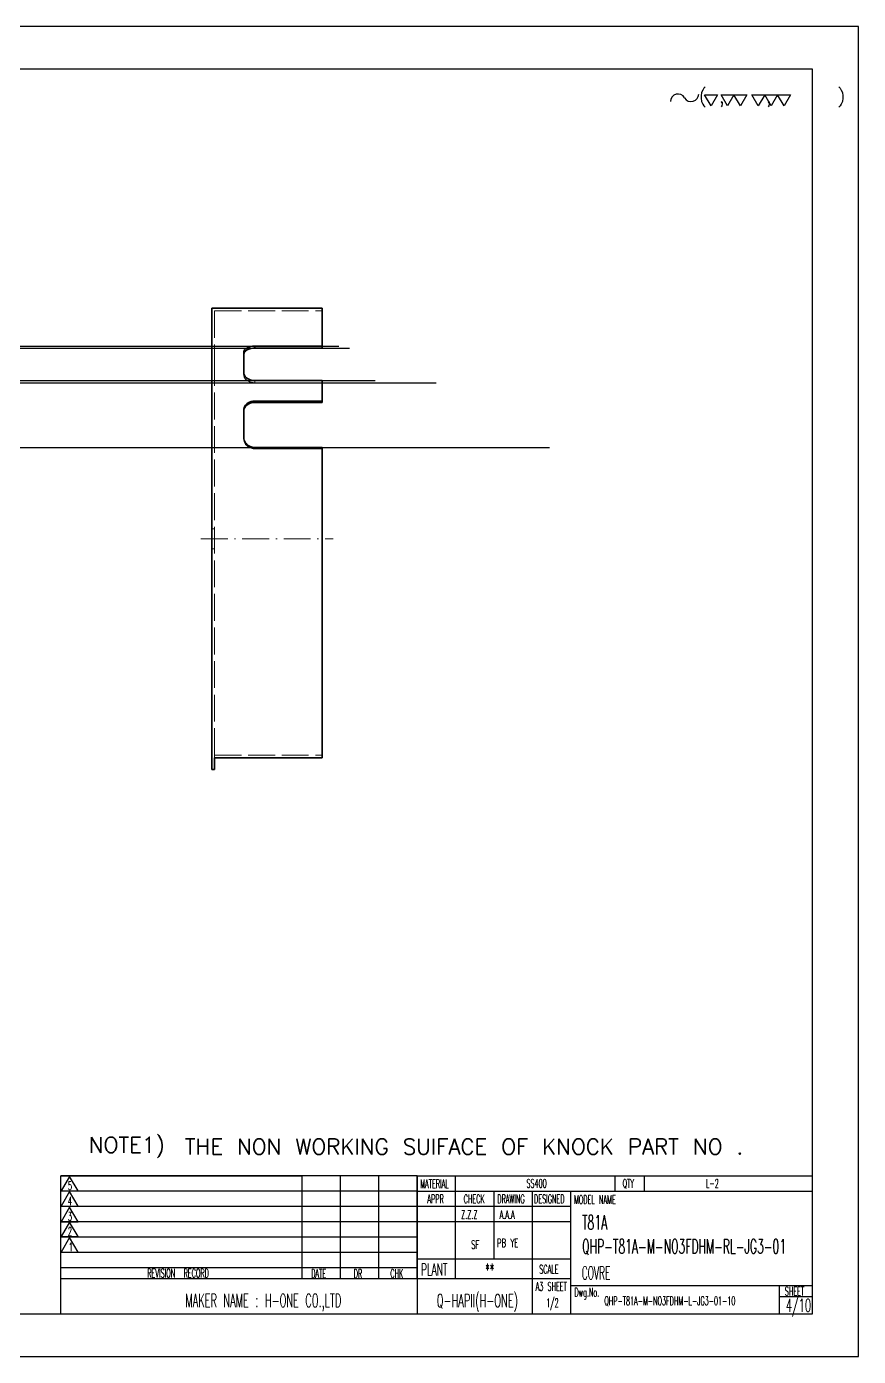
# Model space of a CAD drawing. Header units: inches. Extents: x -47 to 3258, y 12 to 1627.
# Drawn here: x 1718 to 2090, y 25 to 619 of the extents above; entities that cross this region are included whole.
import ezdxf

# ---------------------------------------------------------------- set-up
doc = ezdxf.new("R2010")
doc.units = ezdxf.units.IN
doc.header["$MEASUREMENT"] = 0
for name, pattern in [('AM_ISO02W050', [7.5, 6, -1.5]), ('AM_ISO08W050', [18, 12, -1.5, 3, -1.5]), ('DASHDOT', [18.5, 12, -3, 0.5, -3]), ('DASHED', [15, 12, -3])]:
    doc.linetypes.add(name, pattern=pattern)
doc.layers.add('AM_7', color=2, linetype='AM_ISO08W050', lineweight=25)
doc.layers.add('AM_HID', color=1, linetype='AM_ISO02W050', lineweight=25)
doc.layers.add('title_frame', color=7, linetype='Continuous')
doc.layers.add('word_dim', color=253, linetype='Continuous')
doc.styles.add('MX_NOTE_STANDARD', font='txt.shx', dxfattribs={"bigfont": 'bigfont.shx'})
doc.styles.get("Standard").update_dxf_attribs({"font": 'txt', "bigfont": 'gbcbig.shx'})

# ---------------------------------------------------------------- blocks, each defined once
blk = doc.blocks.new('shiage0')
at = {"layer": 'word_dim', "color": 3, "linetype": 'Continuous'}
for centre, start, end in [((1.69, 0), 30, 180), ((4.61, 1.69), 210, 0)]:
    blk.add_arc(centre, 1.69, start, end, dxfattribs=at)

msp = doc.modelspace()

# ---------------------------------------------------------------- linework, layer by layer
at = {"lineweight": 35}
for p, q in [((1801.1885, 468.62322), (1801.1885, 492.72073)), ((1801.1885, 492.72073), (1850.38845, 492.72073)), ((1820.38845, 475.79943), (1850.38845, 475.79943)), ((1820.38845, 474.8738), (1850.38845, 474.8738)), ((1801.1885, 468.62322), (1801.1885, 286.72073)), ((1820.38845, 460.37252), (1850.38845, 460.37252)), ((1820.38845, 460.37252), (1850.38845, 460.37252)), ((1820.38845, 451.26232), (1850.38845, 451.26232)), ((1820.38845, 450.65817), (1850.38845, 450.65817)), ((1850.38845, 430.47772), (1820.38845, 430.47772)), ((1820.38845, 430.47772), (1850.38845, 430.47772)), ((1850.38845, 430.47772), (1850.38845, 291.81771)), ((1850.38845, 291.81771), (1802.38845, 291.81771))]:
    msp.add_line(p, q, dxfattribs=at)
at = {"lineweight": 35, "ltscale": 0.423032}
msp.add_line((1850.38845, 475.79943), (1850.38845, 492.72073), dxfattribs=at)
at = {"lineweight": 35, "ltscale": 0.393021}
msp.add_line((1850.38845, 475.79986), (1850.38845, 491.52072), dxfattribs=at)
for p, q in [((1591.90157, 475.79943), (1857.90824, 475.79943)), ((1591.1249, 474.8738), (1862.57754, 474.8738)), ((1609.50997, 459.44689), (1901.34059, 459.44689)), ((1610.2867, 460.37252), (1874.15676, 460.37252)), ((1440.74469, 430.47773), (1952.03058, 430.47773))]:
    msp.add_line(p, q)
at = {"lineweight": 35, "ltscale": 0.023141}
for p, q in [((1820.38845, 474.8738), (1820.38845, 475.79943)), ((1850.38845, 474.8738), (1850.38845, 475.79943))]:
    msp.add_line(p, q, dxfattribs=at)
at = {"lineweight": 35, "ltscale": 0.107929}
msp.add_line((1815.38845, 468.62322), (1815.38845, 472.94039), dxfattribs=at)
at = {"lineweight": 35, "ltscale": 0.117046}
msp.add_line((1815.38845, 463.94137), (1815.38845, 468.62322), dxfattribs=at)
at = {"lineweight": 35, "ltscale": 0.227755}
msp.add_line((1850.38845, 460.37252), (1850.38845, 451.26232), dxfattribs=at)
at = {"lineweight": 35, "ltscale": 0.30311}
msp.add_line((1815.38845, 435.03945), (1815.38845, 447.16384), dxfattribs=at)
at = {"lineweight": 35, "ltscale": 0.015104}
for p, q in [((1820.38845, 450.65817), (1820.38845, 451.26232)), ((1850.38845, 450.65817), (1850.38845, 451.26232))]:
    msp.add_line(p, q, dxfattribs=at)
at = {"lineweight": 35, "ltscale": 0.127425}
msp.add_line((1802.38845, 286.72073), (1802.38845, 291.81771), dxfattribs=at)
at = {"lineweight": 35, "ltscale": 0.029999}
msp.add_line((1801.1885, 286.72073), (1802.38845, 286.72073), dxfattribs=at)
at = {"lineweight": 35}
for points in [[(1820.38845, 475.79943), (1819.36563, 475.74093), (1818.38528, 475.56722), (1817.48855, 475.28372), (1816.71353, 474.89959), (1816.38857, 474.67849), (1816.10476, 474.43838), (1815.79531, 474.09249), (1815.57022, 473.72262), (1815.43374, 473.33523), (1815.38845, 472.94039)], [(1815.38845, 472.01898), (1815.4324, 472.40719), (1815.56326, 472.78549), (1815.77871, 473.1473), (1815.99368, 473.40423), (1816.25198, 473.64614), (1816.89273, 474.07955), (1817.67129, 474.42837), (1818.55642, 474.68145), (1819.51309, 474.83114), (1820.38845, 474.8738)], [(1820.38845, 460.37252), (1819.55801, 460.42339), (1818.75198, 460.57403), (1817.99307, 460.81887), (1817.30215, 461.14938), (1816.73013, 461.52908), (1816.24758, 461.96435), (1815.86502, 462.44378), (1815.59085, 462.95538), (1815.43936, 463.44494), (1815.38845, 463.94137)], [(1820.38845, 460.37252), (1819.55801, 460.42339), (1818.75198, 460.57403), (1817.99307, 460.81887), (1817.30215, 461.14938), (1816.73013, 461.52908), (1816.24758, 461.96435), (1815.86502, 462.44378), (1815.59085, 462.95538), (1815.43936, 463.44494), (1815.38845, 463.94137)], [(1820.38845, 451.26232), (1819.5563, 451.20602), (1818.74954, 451.03909), (1817.99172, 450.76736), (1817.30374, 450.39965), (1816.72891, 449.96987), (1816.24636, 449.47457), (1815.8655, 448.92596), (1815.59304, 448.33676), (1815.43972, 447.75692), (1815.38845, 447.16384)], [(1815.38845, 446.5624), (1815.44363, 447.17657), (1815.60818, 447.77606), (1815.88003, 448.3486), (1816.25491, 448.88204), (1816.74612, 449.3818), (1817.33181, 449.81396), (1817.9988, 450.16677), (1818.73123, 450.42996), (1819.54678, 450.60058), (1820.38845, 450.65817)], [(1820.38845, 430.47772), (1819.55374, 430.54257), (1818.74612, 430.73406), (1817.98989, 431.04351), (1817.30569, 431.45822), (1816.72683, 431.94656), (1816.24282, 432.50433), (1815.86221, 433.11624), (1815.60024, 433.73837), (1815.44168, 434.38363), (1815.38845, 435.03945)], [(1820.38845, 430.47772), (1819.55374, 430.54257), (1818.74612, 430.73406), (1817.98989, 431.04351), (1817.30569, 431.45822), (1816.72683, 431.94656), (1816.24282, 432.50433), (1815.86221, 433.11624), (1815.60024, 433.73837), (1815.44168, 434.38363), (1815.38845, 435.03945)]]:
    msp.add_lwpolyline(points, dxfattribs=at)
at = {"layer": 'AM_7', "linetype": 'DASHDOT', "lineweight": 13}
msp.add_line((1796.26846, 389.72073), (1855.3085, 389.72073), dxfattribs=at)
at = {"layer": 'AM_HID', "linetype": 'DASHED', "lineweight": 13}
for p, q in [((1802.38845, 491.52072), (1802.38845, 467.70397)), ((1802.38845, 491.52072), (1850.38845, 491.52072)), ((1820.38845, 475.79943), (1850.38845, 475.79943)), ((1820.38845, 474.8738), (1850.38845, 474.8738)), ((1802.38845, 293.08096), (1802.38845, 467.70397)), ((1820.38845, 459.44689), (1850.38845, 459.44689)), ((1820.38845, 459.44689), (1850.38845, 459.44689)), ((1850.38845, 451.26232), (1820.38845, 451.26232)), ((1850.38845, 450.65817), (1820.38845, 450.65817)), ((1850.38845, 429.87356), (1820.38845, 429.87356)), ((1820.38845, 429.87356), (1850.38845, 429.87356)), ((1802.38845, 293.08096), (1850.38845, 293.08096)), ((1802.38845, 293.08096), (1850.38845, 293.08096)), ((1850.38845, 291.81771), (1802.38845, 291.81771))]:
    msp.add_line(p, q, dxfattribs=at)
at = {"layer": 'AM_HID', "linetype": 'DASHED', "lineweight": 13, "ltscale": 0.023141}
for p, q in [((1820.38845, 475.79943), (1820.38845, 474.8738)), ((1820.38845, 459.44689), (1820.38845, 460.37252)), ((1820.38845, 460.37252), (1820.38845, 459.44689))]:
    msp.add_line(p, q, dxfattribs=at)
at = {"layer": 'AM_HID', "linetype": 'DASHED', "lineweight": 13, "ltscale": 0.023035}
msp.add_line((1815.38845, 463.94137), (1815.38845, 463.01995), dxfattribs=at)
at = {"layer": 'AM_HID', "linetype": 'DASHED', "lineweight": 13, "ltscale": 0.015104}
for p, q in [((1820.38845, 451.26232), (1820.38845, 450.65817)), ((1820.38845, 429.87356), (1820.38845, 430.47772)), ((1820.38845, 430.47772), (1820.38845, 429.87356))]:
    msp.add_line(p, q, dxfattribs=at)
at = {"layer": 'AM_HID', "linetype": 'DASHED', "lineweight": 13, "ltscale": 0.015034}
msp.add_line((1815.38845, 435.03945), (1815.38845, 434.43807), dxfattribs=at)
at = {"layer": 'AM_HID', "linetype": 'DASHED', "lineweight": 13, "ltscale": 0.029999}
for p, q in [((1801.1885, 394.22073), (1802.38845, 394.22073)), ((1801.1885, 385.22073), (1802.38845, 385.22073))]:
    msp.add_line(p, q, dxfattribs=at)
at = {"layer": 'AM_HID', "linetype": 'DASHED', "lineweight": 13, "ltscale": 0.031581}
msp.add_line((1802.38845, 291.81771), (1802.38845, 293.08096), dxfattribs=at)
at = {"layer": 'AM_HID', "linetype": 'DASHED', "lineweight": 13}
for points in [[(1820.38845, 475.79943), (1819.36563, 475.74093), (1818.38528, 475.56722), (1817.48855, 475.28372), (1816.71353, 474.89959), (1816.38857, 474.67849), (1816.10476, 474.43838), (1815.79531, 474.09249), (1815.57022, 473.72262), (1815.43374, 473.33523), (1815.38845, 472.94039)], [(1815.38845, 472.01898), (1815.4324, 472.40719), (1815.56326, 472.78549), (1815.77871, 473.1473), (1815.99368, 473.40423), (1816.25198, 473.64614), (1816.89273, 474.07955), (1817.67129, 474.42837), (1818.55642, 474.68145), (1819.51309, 474.83114), (1820.38845, 474.8738)], [(1815.38845, 463.01995), (1815.44399, 462.50103), (1815.60916, 461.98998), (1815.88027, 461.4981), (1816.25173, 461.03652), (1816.74417, 460.5942), (1817.329, 460.20965), (1817.99258, 459.89407), (1818.71878, 459.65716), (1819.54067, 459.49999), (1820.38845, 459.44689)], [(1815.38845, 463.01995), (1815.44399, 462.50103), (1815.60916, 461.98998), (1815.88027, 461.4981), (1816.25173, 461.03652), (1816.74417, 460.5942), (1817.329, 460.20965), (1817.99258, 459.89407), (1818.71878, 459.65716), (1819.54067, 459.49999), (1820.38845, 459.44689)], [(1820.38845, 451.26232), (1819.5563, 451.20602), (1818.74954, 451.03909), (1817.99172, 450.76736), (1817.30374, 450.39965), (1816.72891, 449.96987), (1816.24636, 449.47457), (1815.8655, 448.92596), (1815.59304, 448.33676), (1815.43972, 447.75692), (1815.38845, 447.16384)], [(1815.38845, 446.5624), (1815.44363, 447.17657), (1815.60818, 447.77606), (1815.88003, 448.3486), (1816.25491, 448.88204), (1816.74612, 449.3818), (1817.33181, 449.81396), (1817.9988, 450.16677), (1818.73123, 450.42996), (1819.54678, 450.60058), (1820.38845, 450.65817)], [(1815.38845, 434.43807), (1815.44363, 433.76998), (1815.60806, 433.113), (1815.87966, 432.48037), (1816.25454, 431.88571), (1816.74392, 431.32656), (1817.32913, 430.83801), (1817.99844, 430.43542), (1818.7366, 430.13317), (1819.54885, 429.93923), (1820.38845, 429.87356)], [(1815.38845, 434.43807), (1815.44363, 433.76998), (1815.60806, 433.113), (1815.87966, 432.48037), (1816.25454, 431.88571), (1816.74392, 431.32656), (1817.32913, 430.83801), (1817.99844, 430.43542), (1818.7366, 430.13317), (1819.54885, 429.93923), (1820.38845, 429.87356)]]:
    msp.add_lwpolyline(points, dxfattribs=at)
at = {"layer": 'title_frame'}
for p, q in [((1733.66049, 43.43593), (1733.66049, 105.17593)), ((1733.66049, 105.17593), (1841.46049, 105.17593)), ((1892.91049, 105.17593), (1733.66049, 105.17593)), ((1737.6206, 104.93396), (1733.86132, 98.4227)), ((1741.37988, 98.4227), (1737.6206, 104.93396)), ((1841.46049, 59.11593), (1841.46049, 105.17593)), ((1858.61049, 59.11593), (1858.61049, 105.17593)), ((1858.61049, 59.11593), (1858.61049, 105.17593)), ((1875.76049, 59.11593), (1875.76049, 105.17593)), ((1875.76049, 59.11593), (1875.76049, 105.17593)), ((1892.91049, 105.17593), (1892.91049, 98.31593)), ((1892.91049, 105.17593), (1892.91049, 43.43593)), ((1892.91049, 105.17593), (1892.91049, 43.43593)), ((1892.91049, 59.11593), (1892.91049, 105.17593)), ((1892.91049, 105.17593), (2069.31049, 105.17593)), ((1910.06049, 59.11593), (1910.06049, 105.17593)), ((1981.11049, 105.17593), (1981.11049, 98.31593)), ((1994.25571, 105.17593), (1994.25571, 98.31593)), ((1841.46049, 98.31593), (1733.66049, 98.31593)), ((1892.91049, 98.31593), (1733.66049, 98.31593)), ((1733.86132, 98.4227), (1741.37988, 98.4227)), ((1737.6206, 98.11847), (1733.86132, 91.60721)), ((1741.37988, 91.60721), (1737.6206, 98.11847)), ((1892.91049, 98.31593), (2069.31049, 98.31593)), ((1927.21049, 68.12522), (1927.21049, 98.31593)), ((1944.36049, 43.43593), (1944.36049, 98.31593)), ((1961.51049, 43.43593), (1961.51049, 98.31593)), ((1841.46049, 91.45593), (1733.66049, 91.45593)), ((1892.91049, 91.45593), (1733.66049, 91.45593)), ((1733.86132, 91.60721), (1741.37988, 91.60721)), ((1737.6206, 91.20058), (1733.86132, 84.68931)), ((1741.37988, 84.68931), (1737.6206, 91.20058)), ((1961.51049, 91.45593), (1892.91049, 91.45593)), ((1841.46049, 84.59593), (1733.66049, 84.59593)), ((1892.91049, 84.59593), (1733.66049, 84.59593)), ((1733.86132, 84.68931), (1741.37988, 84.68931)), ((1737.6206, 84.51081), (1733.86132, 77.99954)), ((1741.37988, 77.99954), (1737.6206, 84.51081)), ((1961.51049, 84.59593), (1892.91049, 84.59593)), ((1841.46049, 77.73593), (1733.66049, 77.73593)), ((1892.91049, 77.73593), (1733.66049, 77.73593)), ((1733.86132, 77.99954), (1741.37988, 77.99954)), ((1737.6206, 77.59291), (1733.86132, 71.08165)), ((1741.37988, 71.08165), (1737.6206, 77.59291)), ((1841.46049, 70.87593), (1733.66049, 70.87593)), ((1892.91049, 70.87593), (1733.66049, 70.87593)), ((1733.86132, 71.08165), (1741.37988, 71.08165)), ((1892.91049, 68.12522), (1961.51049, 68.12522)), ((1841.46049, 64.01593), (1733.66049, 64.01593)), ((1892.91049, 64.01593), (1733.66049, 64.01593)), ((1892.91049, 59.11593), (1733.66049, 59.11593)), ((1961.51049, 59.11593), (1892.91049, 59.11593)), ((1961.51049, 56.17593), (2069.31049, 56.17593)), ((2054.61049, 56.17593), (2054.61049, 43.43593)), ((2054.61049, 51.27593), (2069.31049, 51.27593)), ((2069.31049, 43.43593), (1961.51049, 43.43593))]:
    msp.add_line(p, q, dxfattribs=at)
at = {"layer": 'title_frame', "color": 4}
msp.add_lwpolyline([(2089.96049, 618.51093), (1249.96049, 618.51093), (1249.96049, 24.51093), (2089.96049, 24.51093)], close=True, dxfattribs=at)
at = {"layer": 'title_frame'}
msp.add_lwpolyline([(1270.61049, 599.58593), (2069.31049, 599.58593), (2069.31049, 43.43593), (1270.61049, 43.43593)], close=True, dxfattribs=at)
at = {"layer": 'title_frame', "color": 3, "linetype": 'Continuous'}
for points in [[(2024.12714, 583.06892), (2021.23714, 588.07455), (2027.01714, 588.07455)], [(2031.49533, 583.06892), (2028.60533, 588.07455), (2040.16533, 588.07455), (2037.27533, 583.06892), (2034.38533, 588.07455)], [(2045.2204, 583.06892), (2042.3304, 588.07455), (2059.6704, 588.07455), (2056.7804, 583.06892), (2053.8904, 588.07455), (2051.0004, 583.06892), (2048.1104, 588.07455)]]:
    msp.add_lwpolyline(points, close=True, dxfattribs=at)

# ---------------------------------------------------------------- block references
at = {"layer": 'title_frame', "color": 3, "linetype": 'Continuous', "xscale": 2, "yscale": 2, "zscale": 2}
msp.add_blockref('shiage0', (2006.01684, 585.01642), dxfattribs=at)

# ---------------------------------------------------------------- texts
at = {"layer": 'title_frame', "color": 3, "linetype": 'Continuous'}
msp.add_text('( ,   ,     )', height=6, dxfattribs=at).set_placement((2018.66144, 584.47289))
at = {"layer": 'title_frame', "color": 3, "style": 'MX_NOTE_STANDARD'}
for s, height, width, p in [('5', 3.75928, 0.545, (1736.83106, 98.86472)), ('MATERIAL', 3.866688, 0.545, (1894.25476, 99.71264)), ('SS400', 3.866688, 0.545, (1941.65724, 99.88049)), ('QTY', 3.866688, 0.545, (1984.65676, 99.88049)), ('L-2', 3.866688, 0.545, (2021.9124, 99.88049)), ('4', 3.75928, 0.545, (1736.83106, 92.04923)), ('APPR', 3.866688, 0.545, (1897.44612, 92.90913)), ('CHECK', 3.866688, 0.545, (1913.63784, 92.90913)), ('DRAWING', 3.866688, 0.545, (1928.67684, 92.90913)), ('DESIGNED', 3.866688, 0.545, (1945.0598, 92.90913)), ('MODEL NAME', 3.866688, 0.545, (1962.91668, 92.61442)), ('Z.Z.Z', 3.724, 0.545, (1912.50977, 85.97644)), ('A.A.A', 3.724, 0.545, (1929.65977, 85.97644)), ('3', 3.75928, 0.545, (1736.83106, 85.13134)), ('T81A', 6.468, 0.545, (1966.57017, 81.16954)), ('2', 3.75928, 0.545, (1736.83106, 78.44157)), ('1', 3.75928, 0.545, (1737.22355, 71.52367)), ('SF', 3.724, 0.6, (1916.97582, 72.61784)), ('PB YE', 3.724, 0.6, (1928.52072, 73.37673)), ('QHP-T81A-M-NO3FDHM-RL-JG3-01', 6.468, 0.545, (1966.57017, 70.43682)), ('PLANT', 5.3704, 0.545, (1894.58263, 60.62358)), ('**', 5.3704, 0.545, (1923.29643, 60.62358)), ('SCALE', 3.866688, 0.545, (1947.41175, 61.50482)), ('REVISION  RECORD', 3.866688, 0.545, (1772.3082, 59.75025)), ('DATE', 3.866688, 0.545, (1845.5351, 59.59054)), ('DR', 3.866688, 0.545, (1864.52308, 59.5701)), ('CHK', 3.866688, 0.545, (1880.87635, 59.63563)), ('COVRE', 5.88, 0.5, (1966.4227, 58.85364)), ('Q-HAPII(H-ONE)', 5.88, 0.545, (1901.62227, 46.47255)), ('A3 SHEET', 3.866688, 0.545, (1945.76973, 53.86973)), ('Dwg.No.', 3.866688, 0.545, (1963.08839, 51.23194)), ('SHEET', 3.866688, 0.545, (2057.09034, 51.69071)), ('MAKER NAME : H-ONE CO.,LTD', 5.88, 0.545, (1789.31946, 46.56907)), ('1/2', 3.866688, 0.545, (1950.47322, 46.51112)), ('QHP-T81A-M-NO3FDHM-L-JG3-01-10', 3.866688, 0.545, (1976.49299, 47.3703)), ('4/10', 5.88, 0.545, (2057.56372, 44.36831))]:
    msp.add_text(s, height=height, dxfattribs=dict(at, width=width)).set_placement(p)
at = {"layer": 'word_dim', "color": 3, "linetype": 'Continuous'}
msp.add_text('NOTE1) ', height=7, dxfattribs=at).set_placement((1746.21261, 115.50701))
at = {"layer": 'word_dim', "color": 3, "insert": (1782.83379, 121.72618), "char_height": 7, "width": 352.1336511, "attachment_point": 1}
msp.add_mtext(' THE NON WORKING SUIFACE OF KNOCK PART NO .', dxfattribs=at)

doc.saveas('drawing.dxf')
